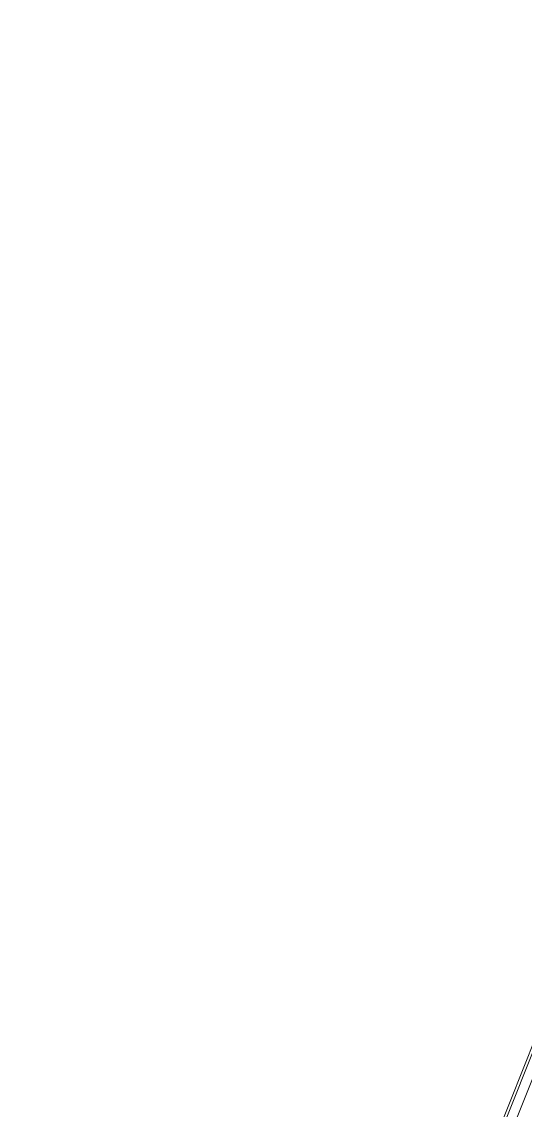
# Model space of a CAD drawing. Header units: inches. Extents: x -13 to 4331, y -638 to 2885.
# Drawn here: x -13 to 618, y 1519 to 2885 of the extents above; entities that cross this region are included whole.
import ezdxf

# ---------------------------------------------------------------- set-up
doc = ezdxf.new("R2010")
doc.units = ezdxf.units.IN
doc.header["$MEASUREMENT"] = 0
for name, color, linetype, lineweight in [('A-DETL-THIN', 151, 'Continuous', 9), ('A-WALL', 113, 'Continuous', 13), ('Chevy Chase Pavilion_3rd Floor Base_dwg', 8, 'Continuous', 9), ('NIC', 7, 'Continuous', 9)]:
    doc.layers.add(name, color=color, linetype=linetype, lineweight=lineweight)

# ---------------------------------------------------------------- blocks, each defined once
blk = doc.blocks.new('Chevy Chase Pavilion_3rd Floor Base_dwg-5020009-FIRST FLOOR DEMOLITION')
at = {"layer": 'A-WALL', "color": 7, "lineweight": 9, "flags": 128}
blk.add_lwpolyline([(-13.4, -15.7), (1142, 2881.3), (1838.7, 2603.4), (1724.6, 2317.4), (1719.1, 2319.6), (1819.7, 2572), (1139.7, 2843.2), (0.1, -14.3)], dxfattribs=at)
at = {"layer": 'NIC', "flags": 128}
blk.add_lwpolyline([(408.3, -637.8), (-13.4, -15.7), (1142, 2881.3), (1809.4, 2615.1), (1910.5, 2868.6), (4259.6, 1931.3), (4259.6, -637.8)], close=True, dxfattribs=at)

msp = doc.modelspace()

# ---------------------------------------------------------------- linework, layer by layer
at = {"layer": 'A-DETL-THIN'}
msp.add_line((1136.6, 2885.5), (-13.2, -15.9), dxfattribs=at)

# ---------------------------------------------------------------- block references
at = {"layer": 'Chevy Chase Pavilion_3rd Floor Base_dwg', "color": 7}
msp.add_blockref('Chevy Chase Pavilion_3rd Floor Base_dwg-5020009-FIRST FLOOR DEMOLITION', (0, 0), dxfattribs=at)

doc.saveas('drawing.dxf')
